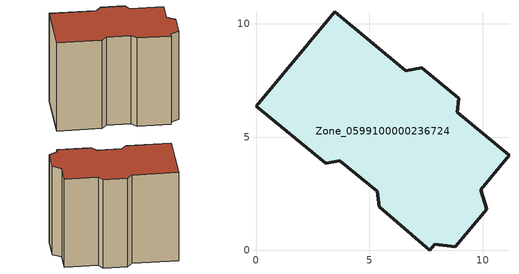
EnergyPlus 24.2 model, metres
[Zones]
Zone_0599100000236724
 floor ground (C_G): 5.35,2.61 3.69,3.95 3.09,3.84 0,6.36 3.48,10.53 6.61,7.92 7.31,8.06 8.94,6.72 8.89,6.09 11.17,4.19 9.92,2.68 10.18,1.82 8.8,0.16 7.9,0.26 7.68,0 5.43,1.92 z0
 wall outside (C_F): 3.48,10.53 0,6.36 3.09,3.84 3.69,3.95 5.35,2.61 5.43,1.92 7.68,0 7.9,0.26 8.8,0.16 10.18,1.82 9.92,2.68 11.17,4.19 8.89,6.09 8.94,6.72 7.31,8.06 6.61,7.92 3.48,10.53 z0:8.65
 roof outside (C_R): 3.69,3.95 5.35,2.61 5.43,1.92 7.68,0 7.9,0.26 8.8,0.16 10.18,1.82 9.92,2.68 11.17,4.19 8.89,6.09 8.94,6.72 7.31,8.06 6.61,7.92 3.48,10.53 0,6.36 3.09,3.84 z8.65
[BUILDING]
Pand.0599100000236724: North Axis=0; Terrain=City; Loads Convergence Tolerance Value=0.04; Temperature Convergence Tolerance Value=0.4; Solar Distribution=FullExterior; Maximum Number of Warmup Days=25; Minimum Number of Warmup Days=1
[Site:Location]
Rotterdam.The.Hague.AP_ZH_NLD Design_Conditions: Latitude=51.96; Longitude=4.45; Time Zone=1; Elevation=-4.5
[SITE:GROUNDTEMPERATURE:BUILDINGSURFACE]
18, 18, 18, 18, 18, 18, 18, 18, 18, 18, 18, 18
[MATERIAL] Thermal Absorptance=0.9; Solar Absorptance=0.7; Visible Absorptance=0.7
Name | Roughness | Thickness | Conductivity | Density | Specific Heat
G.TI.1946 | MediumSmooth | 0.15 | 1 | 540 | 1210
F.TI.1946 | Rough | 0.3 | 0.857143 | 1920 | 840
R.TI.1946 | MediumRough | 0.2 | 0.1 | 1500 | 1000
[CONSTRUCTION]
C_G: G.TI.1946
C_F: F.TI.1946
C_R: R.TI.1946
[ZONE]
Zone_0599100000236724: Type=1; Multiplier=1; Ceiling Height=Autocalculate; Volume=Autocalculate; Floor Area=autocalculate; Part of Total Floor Area=Yes
[ZONEINFILTRATION:DESIGNFLOWRATE]
Infil_Zone_0599100000236724: Zone or ZoneList or Space or SpaceList=Zone_0599100000236724; Schedule=AlwaysOn; Design Flow Rate Calculation Method=Flow/Area; Flow Rate per Floor Area=0.003; Constant Term Coefficient=1; Temperature Term Coefficient=0; Velocity Term Coefficient=0; Velocity Squared Term Coefficient=0
[HVACTEMPLATE:ZONE:IDEALLOADSAIRSYSTEM]
Zone_0599100000236724: Maximum Heating Supply Air Temperature=50; Minimum Cooling Supply Air Temperature=13; Maximum Heating Supply Air Humidity Ratio=0.0156; Minimum Cooling Supply Air Humidity Ratio=0.0077; Heating Limit=NoLimit; Cooling Limit=NoLimit; Dehumidification Control Type=ConstantSensibleHeatRatio; Cooling Sensible Heat Ratio=0.7; Dehumidification Setpoint=60; Humidification Control Type=None; Humidification Setpoint=30; Outdoor Air Method=None; Outdoor Air Flow Rate per Person=0.00944; Outdoor Air Flow Rate per Zone Floor Area=0; Outdoor Air Flow Rate per Zone=0; Demand Controlled Ventilation Type=None; Outdoor Air Economizer Type=NoEconomizer; Heat Recovery Type=None; Sensible Heat Recovery Effectiveness=0.7; Latent Heat Recovery Effectiveness=0.65
[ZONECONTROL:THERMOSTAT]
ThermostatControl_Zone_0599100000236724: Zone or ZoneList=Zone_0599100000236724; Control Type Schedule=DualSetpointControlType; Control 1=Thermostat_Zone_0599100000236724; Temperature Difference Between Cutout And Setpoint=0
[THERMOSTATSETPOINT:DUALSETPOINT]
Thermostat_Zone_0599100000236724: Heating Setpoint Temperature Schedule=HeatingSetpoint_Zone_0599100000236724; Cooling Setpoint Temperature Schedule=CoolingSetpoint_Zone_0599100000236724
[SCHEDULE:COMPACT]
HeatingSetpoint_Zone_0599100000236724: Through: 12/31, For: AllDays, Until: 24:00, 21
CoolingSetpoint_Zone_0599100000236724: Through: 12/31, For: AllDays, Until: 24:00, 24
DualSetpointControlType: Through: 12/31, For: AllDays, Until: 24:00, 4
AlwaysOn: Through: 12/31, For: AllDays, Until: 24:00, 1
